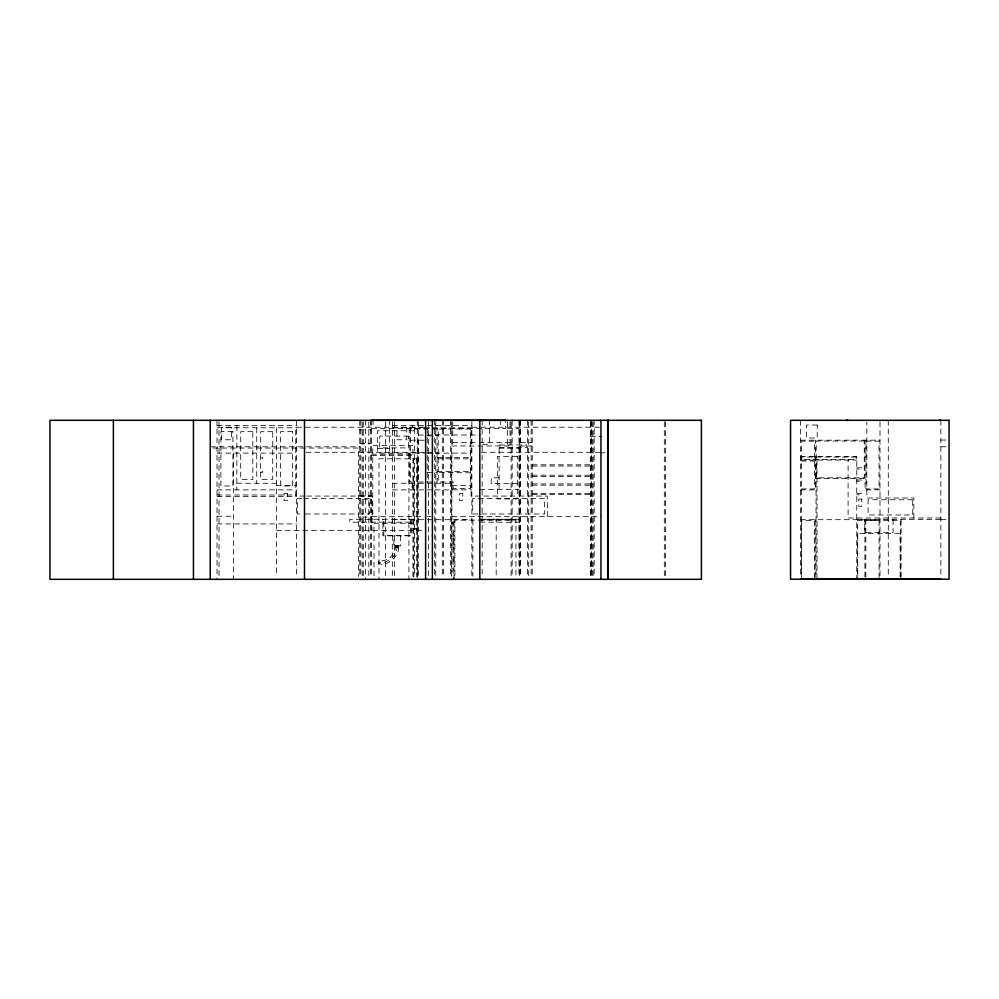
<?xml version="1.0" encoding="UTF-8"?>
<svg xmlns="http://www.w3.org/2000/svg" width="999" height="999" viewBox="0 0 999 999"><rect width="100%" height="100%" fill="white"/><g stroke="black" fill="none" stroke-linecap="round" stroke-linejoin="round"><path stroke-width="0.75" stroke-dasharray="5 3.75" d="M496.191 574.974L496.191 520.104M515.946 574.974L515.946 520.104L454.882 520.104L454.882 576.261M395.554 545.666C395.691 552.809 390.222 559.515 383.154 560.726C380.806 560.851 377.722 560.064 378.633 563.374C386.763 567.956 402.06 553.733 397.802 545.804C398.576 550.199 398.701 544.255 395.904 545.691C397.764 547.365 393.706 547.589 398.713 547.552M395.567 547.34L395.654 545.666M395.779 547.365L395.866 545.679M396.091 547.39L396.166 545.691M396.466 547.415L396.541 545.716M397.739 547.502L397.802 545.804M398.102 547.527L398.176 545.829M398.401 547.539L398.489 545.854M378.771 564.198L378.858 560.889M217.02 425.649L296.528 425.649M392.357 425.649L471.865 425.649M424.076 427.222L295.741 427.222L295.741 496.066L305.07 496.066M599.412 427.222L471.078 427.222L471.078 496.066L547.302 496.066L547.302 516.67M217.02 427.772L296.528 427.772M392.357 427.772L422.939 427.772M424.475 427.772L430.594 427.772M432.117 427.772L471.865 427.772M371.541 428.371L505.706 428.371L505.706 420.304M507.367 428.371L518.956 428.371M359.74 429.832L371.541 429.832M414.61 430.744L377.647 430.744L377.647 453.121L425.799 453.121M418.331 435.002L425.986 435.002M427.51 435.002L433.641 435.002M435.164 435.002L481.068 435.002M426.973 435.901L431.044 435.901M590.397 436.451L601.748 436.451M940.871 440.047L947.689 440.047M410.464 440.209L425.674 440.209M800.486 440.197L879.994 440.159M866.033 441.108L879.045 441.108L879.045 488.911L866.033 488.911L866.033 440.197M452.734 442.669L477.51 442.669M479.058 442.669L510.027 442.669M520.442 442.669L531.143 442.669M359.74 443.494L371.541 443.494M482.455 444.318L489.348 444.318L489.348 420.304M451.673 445.979L511.088 445.979M519.38 445.979L532.217 445.979M210.24 446.803L359.74 446.803M940.871 446.778L947.689 446.778M499.088 447.427L526.623 447.427L526.623 444.942L499.088 444.942L499.088 489.46M213.037 448.052L358.491 448.052L358.491 576.523M499.088 448.214L518.956 448.214M377.647 448.464L389.548 448.464M306.044 452.285L424.076 452.285M481.381 452.285L600.961 452.285M426.973 452.797L432.392 452.797M600.961 452.797L605.019 452.797M217.02 453.121L295.741 453.121M427.335 453.121L433.466 453.121M435.002 453.121L471.078 453.121M371.541 454.258L414.61 454.258M371.541 455.507L414.61 455.507M800.486 456.518L856.767 456.518L856.767 579.32M261.75 457.579L262.887 457.579M437.087 457.579L470.616 457.579M261.75 458.816L262.887 458.816M418.331 458.816L378.996 458.816L378.996 579.32M437.087 458.816L470.616 458.816M800.486 460.052L856.767 460.052M801.473 461.038L816.033 461.038L816.033 578.334M532.217 464.81L591.021 464.81M532.217 466.046L591.021 466.046M856.767 467.832L861.737 467.832L861.737 469.068L856.767 469.068M261.75 471.603L262.887 471.603M437.087 471.603L470.616 471.603M427.222 472.365L437.087 472.365M262.887 472.852L260.402 472.365M470.616 472.852L435.739 472.365M532.217 475.199L591.021 475.199M532.217 476.448L591.021 476.448M499.088 477.859L491.221 477.859L491.221 483.666L518.956 483.666M815.371 478.621L865.084 478.621M856.767 479.995L861.737 479.995L861.737 481.231L856.767 481.231M236.8 483.254L276.648 483.254M392.357 483.254L451.985 483.254L451.985 489.872M532.217 483.928L591.021 483.928M532.217 485.177L591.021 485.177M276.548 485.377L295.741 485.377M451.885 485.377L471.078 485.377M801.448 488.936L814.422 488.936L814.422 441.146L801.448 441.146L801.473 578.334M479.832 489.46L518.956 489.46M217.02 489.872L296.528 489.872M392.357 489.872L425.936 489.872M427.46 489.872L433.591 489.872M435.127 489.872L471.865 489.872M800.486 489.885L815.371 489.885L815.371 440.197M879.994 489.86L865.084 489.86L865.084 440.159M532.217 493.344L591.021 493.344M856.767 493.518L861.737 493.518L861.737 494.767L856.767 494.767M532.217 494.58L591.021 494.58M217.02 494.992L296.528 494.992M359.74 495.979L371.541 495.979M306.631 496.066L371.965 496.066L371.965 530.344M217.02 496.403L296.528 496.403M301.998 498.451L297.402 498.451L297.402 513.986L301.998 513.986M303.521 498.451L369.255 498.451L369.255 513.986L303.521 513.986M362.225 499.675L371.541 499.675M217.02 516.221L233.579 516.221M371.965 516.67L424.088 516.67M426.973 516.67L431.044 516.67M451.885 516.67L600.961 516.67M362.225 517.032L371.541 517.032M940.858 517.994L848.101 517.994L848.101 460.052M413.773 519.268L349.8 519.268L349.8 522.177L413.773 522.177M479.832 519.268L518.956 519.268M856.767 519.555L940.871 519.555M392.357 519.692L471.865 519.692M800.486 519.692L879.994 519.692M940.871 519.655L947.689 519.655M480.344 519.892L514.298 519.892M454.058 521.141L454.882 521.141M479.832 522.177L518.956 522.177M453.121 522.327L451.361 522.327L451.361 523.776L453.121 523.776M413.773 523.214L374.026 523.214L374.026 576.198M217.02 523.926L296.528 523.926M412.949 528.384L418.331 528.384M412.949 529.208L418.331 529.208M276.548 530.344L424.088 530.344M453.121 534.477L453.121 551.698M454.058 559.964L453.121 559.964L453.121 520.104L454.058 520.104L454.058 579.32M454.058 560.576L453.121 560.576L453.121 579.32M940.871 420.304L940.871 577.659M913.835 517.994L913.835 498.002L866.845 498.002L866.845 421.853M901.123 519.555L901.123 579.32M900.324 578.521L900.324 520.354L857.567 520.354L857.567 578.521M900.136 576.785L900.136 533.466L857.754 533.466L857.754 576.785M893.118 519.555L893.118 532.492L864.772 532.492L864.772 519.555M888.286 420.304L888.286 577.622M879.994 421.828L879.994 579.183M879.07 578.396L879.07 520.604L865.821 520.604L865.821 578.396M864.909 519.692L864.909 577.659M817.02 460.052L817.02 577.634M815.209 519.692L815.209 577.659M814.335 578.446L814.335 520.566L801.373 520.566L801.373 576.923M800.486 420.304L800.486 577.659M665.384 421.865L665.384 576.198M664.31 421.865L664.31 576.198M594.155 420.304L594.155 576.198M593.081 421.865L593.081 576.198M592.082 421.865L592.082 576.198M591.47 420.304L591.47 576.198M591.021 421.765L591.021 576.236M590.397 421.765L590.397 576.211M532.217 420.304L532.217 576.236M531.143 420.304L531.143 576.198M528.696 421.865L528.696 576.198M527.622 420.304L527.622 576.198M520.442 420.304L520.442 576.198M520.029 420.304L520.029 576.198M519.38 421.815L519.38 576.223M518.956 420.304L518.956 576.236M515.646 519.268L483.766 519.268M512.162 420.304L512.162 576.198M511.088 421.815L511.088 576.223M510.027 421.79L510.027 445.979M507.367 421.653L507.367 448.214M500.736 419.68L500.736 428.371M482.142 420.304L482.142 576.198M472.877 520.104L472.877 576.198M471.865 421.64L471.865 576.261M452.734 421.79L452.734 445.979M451.885 453.121L451.885 576.261M451.673 421.815L451.673 576.223M450.599 420.304L450.599 576.198M443.381 420.304L443.381 576.198M442.32 420.304L442.32 576.198M435.764 421.865L435.764 576.198M434.69 420.304L434.69 576.198M428.484 421.865L428.484 576.198M427.222 428.996L427.222 482.03M418.331 421.778L418.331 578.284M417.907 440.209L417.907 482.03M417.507 458.816L417.507 528.384M417.507 529.208L417.507 578.284M417.27 420.304L417.27 576.198M416.683 458.816L416.683 528.384M416.683 529.208L416.683 576.748M414.61 428.371L414.61 576.236M413.773 458.816L413.773 576.748M412.949 576.748L412.949 445.354L372.777 445.354L372.777 519.268M412.25 425.649L412.25 427.772M412.137 483.254L412.137 489.872M411.563 519.268L411.563 535.839L382.929 535.839L382.929 519.268M410.626 519.268L410.626 535.626L383.853 535.626L383.853 519.268M409.24 427.772L409.24 483.254M408.916 453.121L408.916 579.32M406.755 427.26L406.755 439.785L396.928 439.785L396.928 427.26M400.661 535.839L400.661 545.779L393.831 545.779L393.831 535.839M394.368 421.865L394.368 576.198M392.357 421.64L392.357 576.261M389.548 419.68L389.548 455.507M385.577 421.865L385.577 576.198M373.014 419.68L373.014 428.371M371.541 420.304L371.541 576.236M370.467 420.304L370.467 576.198M368.843 421.865L368.843 576.198M365.534 420.304L365.534 579.32M363.261 421.865L363.261 576.198M362.187 421.865L362.187 576.198M360.801 420.304L360.801 576.198M359.74 420.304L359.74 576.198M296.528 420.304L296.528 576.236M276.648 427.772L276.548 576.261M256.731 427.772L256.731 483.254M236.913 425.649L236.8 489.872M233.579 453.121L233.579 579.32M219.031 421.865L219.031 576.198M217.02 420.304L217.02 579.32M397.19 545.779A16.846 16.746 -90 0 1 378.821 562.549M817.207 425.05L806.643 425.05L806.643 437.987L817.207 437.987L817.207 425.05M231.431 427.26L221.591 427.26L221.591 439.785L231.431 439.785L231.431 427.26M437.087 428.996L410.464 428.996L410.464 482.03L437.087 482.03L437.087 428.996M470.616 429.021L438.224 429.021L438.224 482.005L453.234 482.005L453.234 488.623L470.616 488.623L470.616 429.021M232.917 431.655L220.904 431.655L220.904 485.976L232.917 485.976L232.917 431.655M252.822 431.668L240.709 431.668L240.709 479.358L252.822 479.358L252.822 431.668M272.727 431.693L260.652 431.693L260.652 479.333L272.727 479.333L272.727 431.693M292.632 431.655L280.532 431.655L280.532 485.989L292.632 485.989L292.632 431.655M408.591 436.088L379.707 436.088L379.707 447.889L408.591 447.889L408.591 436.088M864.26 441.021L816.208 441.021L816.208 477.784L864.26 477.784L864.26 441.021M517.307 456.393L497.327 456.393L497.327 498.951L517.307 498.951L517.307 456.393M856.218 457.067L801.036 457.067L801.036 459.503L856.218 459.503L856.218 457.067M287.45 493.494L284.128 493.494L284.128 500.324L287.45 500.324L287.45 493.494M462.774 493.494L459.465 493.494L459.465 500.324L462.774 500.324L462.774 493.494M544.592 498.451L472.739 498.451L472.739 513.986L544.592 513.986L544.592 498.451M861.787 499.088L858.778 499.088L858.778 506.231L861.787 506.231L861.787 499.088M912.699 499.75L868.069 499.75L868.069 514.972L912.699 514.972L912.699 499.75"/><path stroke-width="1.5" d="M939.21 420.267L940.858 420.304M846.44 420.267L848.101 420.304M940.871 579.183L800.486 579.183M608.241 420.304L608.241 579.32M607.729 420.304L607.729 579.32M600.961 420.304L600.961 579.32M505.706 420.304L371.541 420.304M479.832 420.304L479.832 579.32M432.392 420.304L432.392 579.32M425.624 420.304L425.624 579.32M304.495 420.304L304.495 579.32M210.24 420.304L210.24 579.32M193.444 420.304L193.444 579.32M113.374 420.304L113.374 579.32M701.41 420.304L49.95 420.304L49.95 579.32L701.41 579.32L701.41 420.304M949.05 420.304L790.546 420.304L790.546 579.183L949.05 579.183L949.05 420.304"/></g></svg>
